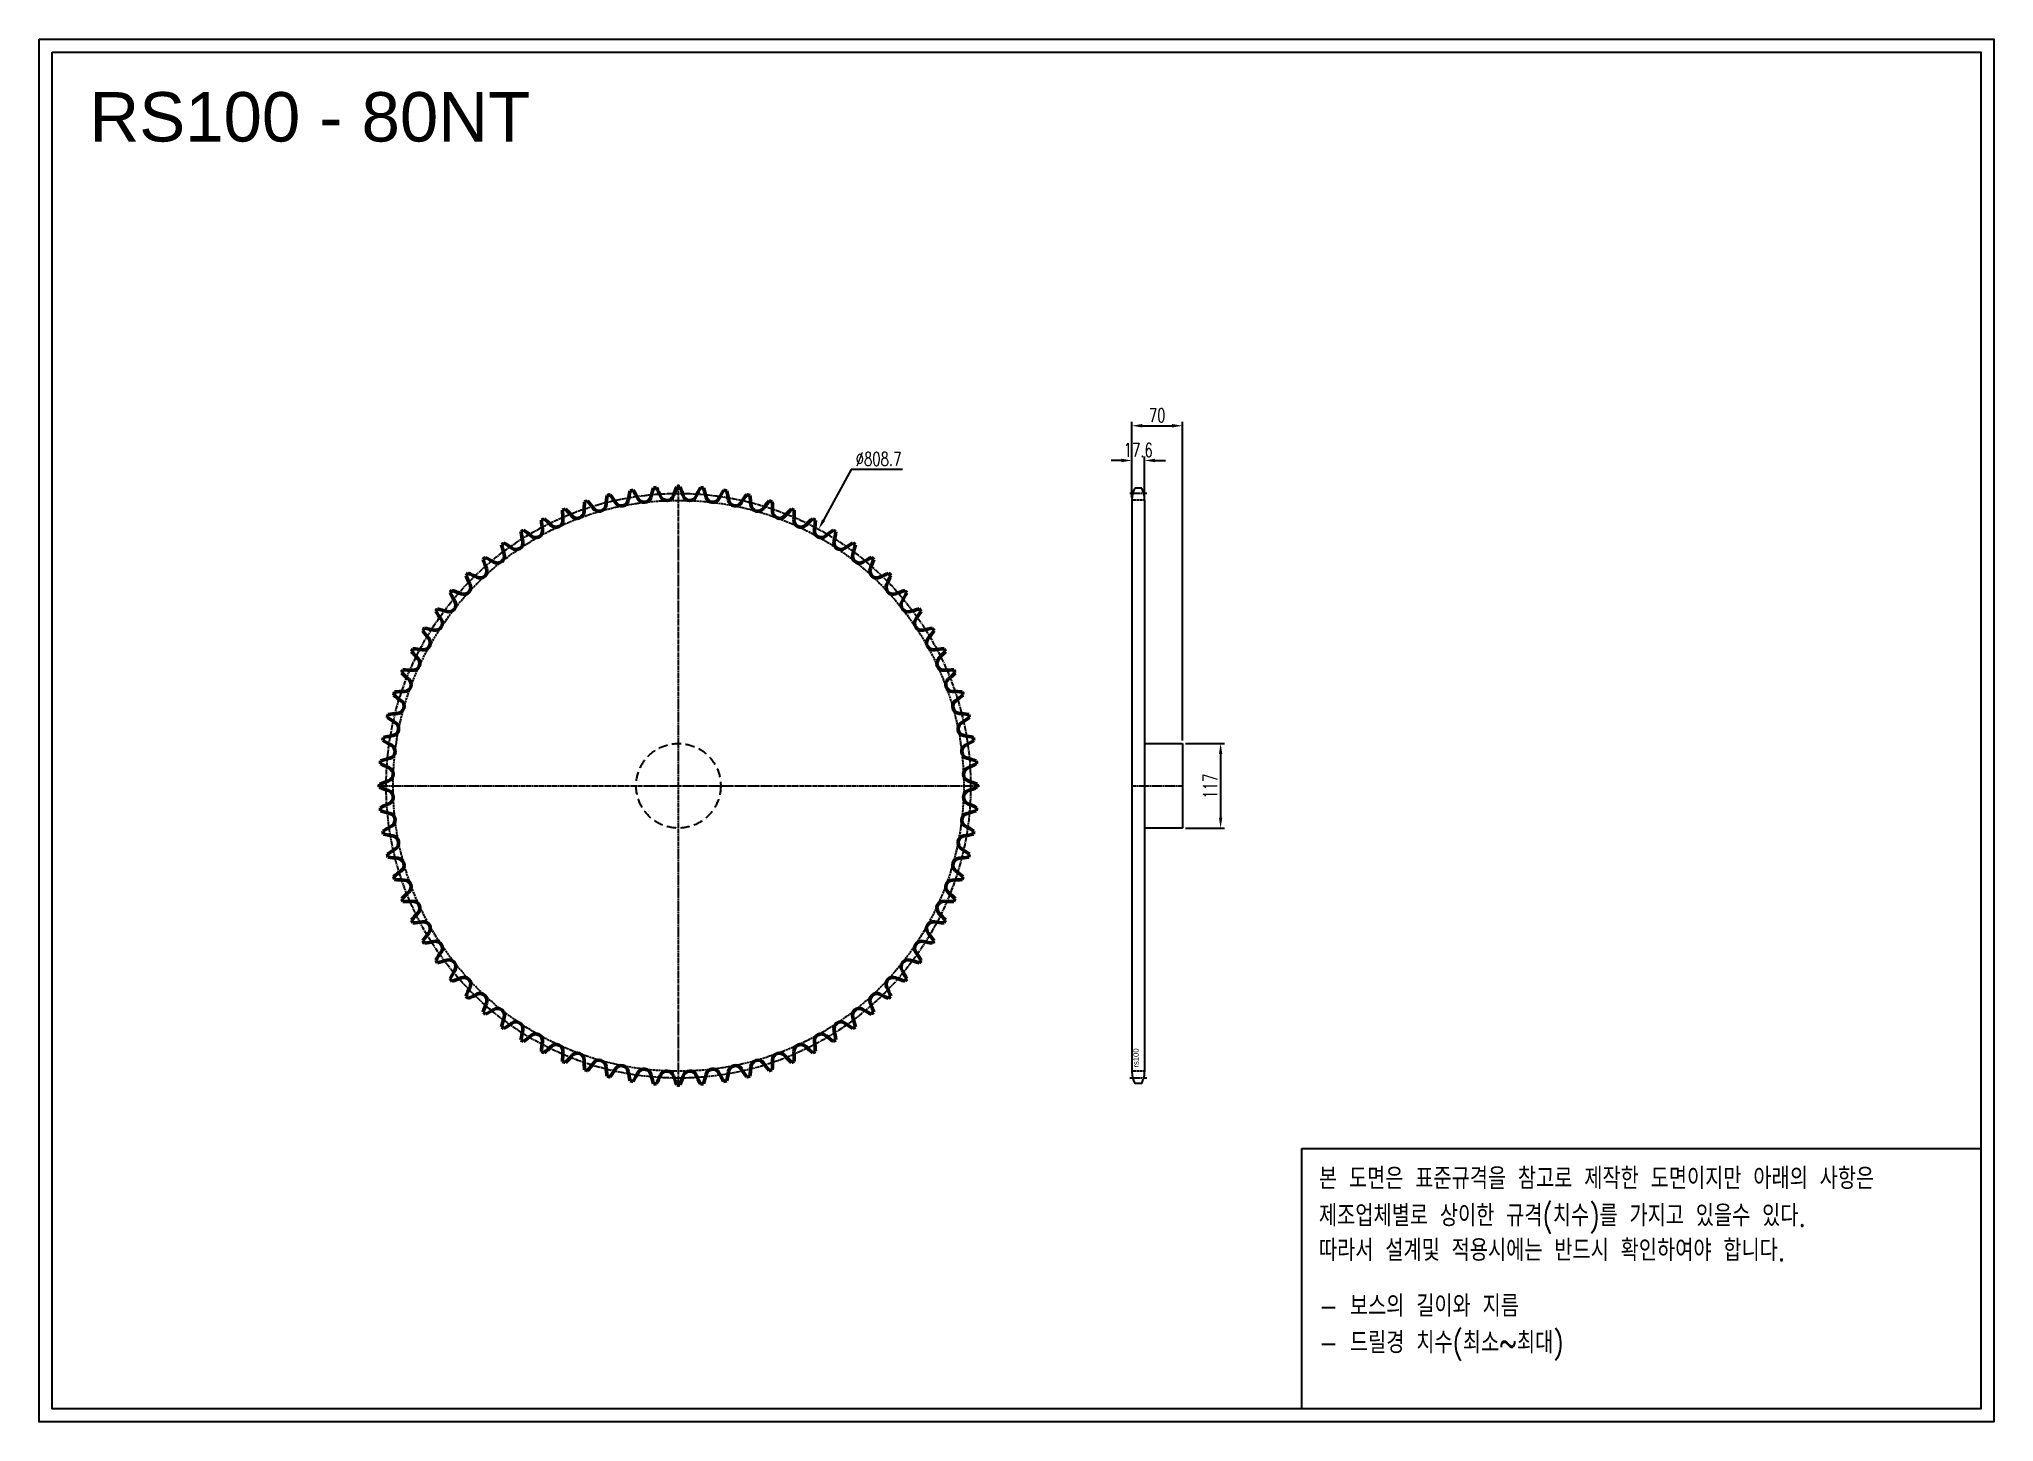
# Model space of a CAD drawing. Header units: millimetres. Extents: x -22502 to -19797, y 26557 to 28469.
import ezdxf

# ---------------------------------------------------------------- set-up
doc = ezdxf.new("R2010")
doc.units = ezdxf.units.MM
for name, pattern in [('AM_ISO02W050', [7.5, 6, -1.5]), ('AM_ISO02W050x2', [3.75, 3, -0.75]), ('AM_ISO08W050', [18, 12, -1.5, 3, -1.5]), ('AM_ISO08W050x2', [9, 6, -0.75, 1.5, -0.75]), ('HIDDEN', [9.525, 6.35, -3.175])]:
    doc.linetypes.add(name, pattern=pattern)
for name, color, linetype, lineweight in [('AM_0N', 7, 'Continuous', 50), ('AM_3N', 6, 'AM_ISO02W050', 25), ('AM_7', 4, 'AM_ISO08W050', 25), ('AM_7N', 4, 'AM_ISO08W050', 25)]:
    doc.layers.add(name, color=color, linetype=linetype, lineweight=lineweight)
doc.layers.add('HL', color=2, linetype='HIDDEN')
doc.layers.add('S-DIM', color=7, linetype='Continuous')
doc.styles.add('HAN', font='ROMANS.shx', dxfattribs={"width": 0.7, "bigfont": 'whgtxt.shx'})
doc.styles.add('HSG', font='SIMPLEX.shx', dxfattribs={"width": 0.7, "bigfont": 'HSG.shx'})
doc.styles.get("Standard").update_dxf_attribs({"font": 'arial.ttf'})
doc.dimstyles.new('APP32', dxfattribs={"dimscale": 8, "dimtxt": 2.4, "dimasz": 1.8, "dimexe": 0.7, "dimexo": 0.5, "dimgap": 0.6, "dimtad": 1, "dimtoh": 1, "dimdec": 1, "dimrnd": 0.01, "dimzin": 9, "dimdsep": 46, "dimtxsty": 'HSG', "dimcen": 0, "dimclrd": 1, "dimclre": 1, "dimclrt": 256, "dimazin": 2, "dimtp": 1, "dimtm": 1, "dimtfac": 0.5, "dimtdec": 1, "dimtofl": 0, "dimtmove": 0, "dimatfit": 3, "dimfxl": 0, "dimtvp": 1, "dimtolj": 2, "dimlwd": -1, "dimlwe": -1, "dimarcsym": 0})

# ---------------------------------------------------------------- blocks, each defined once
blk = doc.blocks.new('*D1')
at = {"layer": 'Defpoints', "color": 0, "transparency": 16777216}
for p in [(-20920, 27494.9), (-20920, 27377.9), (-20867.2, 27377.9)]:
    blk.add_point(p, dxfattribs=at)
at = {"layer": 'S-DIM', "color": 1, "transparency": 16777216}
for p, q in [((-20916, 27494.9), (-20861.6, 27494.9)), ((-20867.2, 27480.5), (-20867.2, 27392.3)), ((-20916, 27377.9), (-20861.6, 27377.9))]:
    blk.add_line(p, q, dxfattribs=at)
for points in [[(-20869.6, 27480.5), (-20864.8, 27480.5), (-20867.2, 27494.9)], [(-20869.6, 27392.3), (-20864.8, 27392.3), (-20867.2, 27377.9)]]:
    blk.add_solid(points, dxfattribs=at)
at = {"layer": 'S-DIM', "transparency": 16777216, "insert": (-20881.6, 27436), "char_height": 19.2, "attachment_point": 5, "rotation": 90, "style": 'HSG'}
blk.add_mtext('\\A2;117', dxfattribs=at)
blk = doc.blocks.new('*D2')
at = {"layer": 'Defpoints', "color": 0, "transparency": 16777216}
for p in [(-20972.4, 27886.4), (-20990, 27831.3), (-20972.4, 27831.3)]:
    blk.add_point(p, dxfattribs=at)
at = {"layer": 'S-DIM', "color": 1, "transparency": 16777216}
for p, q in [((-20990, 27835.3), (-20990, 27892)), ((-20972.4, 27835.3), (-20972.4, 27892)), ((-21004.4, 27886.4), (-21018.8, 27886.4)), ((-20958, 27886.4), (-20943.6, 27886.4))]:
    blk.add_line(p, q, dxfattribs=at)
for points in [[(-21004.4, 27888.8), (-21004.4, 27884), (-20990, 27886.4)], [(-20958, 27888.8), (-20958, 27884), (-20972.4, 27886.4)]]:
    blk.add_solid(points, dxfattribs=at)
at = {"layer": 'S-DIM', "transparency": 16777216, "insert": (-20981.2, 27900.8), "char_height": 19.2, "attachment_point": 5, "style": 'HSG'}
blk.add_mtext('\\A2;17.6', dxfattribs=at)
blk = doc.blocks.new('*D3')
at = {"layer": 'Defpoints', "color": 0, "transparency": 16777216}
for p in [(-20920, 27934.4), (-20990, 27831.3), (-20920, 27494.9)]:
    blk.add_point(p, dxfattribs=at)
at = {"layer": 'S-DIM', "color": 1, "transparency": 16777216}
for p, q in [((-20990, 27835.3), (-20990, 27940)), ((-20975.6, 27934.4), (-20934.4, 27934.4)), ((-20920, 27498.9), (-20920, 27940))]:
    blk.add_line(p, q, dxfattribs=at)
for points in [[(-20975.6, 27936.8), (-20975.6, 27932), (-20990, 27934.4)], [(-20934.4, 27936.8), (-20934.4, 27932), (-20920, 27934.4)]]:
    blk.add_solid(points, dxfattribs=at)
at = {"layer": 'S-DIM', "transparency": 16777216, "insert": (-20955, 27948.8), "char_height": 19.2, "attachment_point": 5, "style": 'HSG'}
blk.add_mtext('\\A2;70', dxfattribs=at)
blk = doc.blocks.new('*D4')
at = {"layer": 'Defpoints', "color": 0, "transparency": 16777216}
for p in [(-21423.5, 27791.3), (-21811.4, 27081.6)]:
    blk.add_point(p, dxfattribs=at)
at = {"layer": 'S-DIM', "color": 1, "transparency": 16777216}
for p, q in [((-21378.3, 27874.1), (-21416.6, 27803.9)), ((-21307.6, 27874.1), (-21378.3, 27874.1))]:
    blk.add_line(p, q, dxfattribs=at)
blk.add_solid([(-21418.7, 27805), (-21414.5, 27802.7), (-21423.5, 27791.3)], dxfattribs=at)
at = {"layer": 'S-DIM', "transparency": 16777216, "insert": (-21340.5, 27888.5), "char_height": 19.2, "attachment_point": 5, "style": 'HSG'}
blk.add_mtext('\\A2;∅808.7', dxfattribs=at)
blk = doc.blocks.new('notice1')
at = {"color": 4}
blk.add_lwpolyline([(-22142.12, 1735.9), (-22053.8, 1735.9), (-22053.8, 1702.07), (-22142.12, 1702.07)], close=True, dxfattribs=at)
at = {"color": 4, "style": 'HAN', "width": 0.8}
for s, p in [('본 도면은 표준규격을 참고로 제작한 도면이지만 아래의 사항은', (-22139.9, 1730.62)), ('제조업체별로 상이한 규격(치수)를 가지고 있을수 있다.', (-22139.9, 1725.78)), ('따라서 설계및 적용시에는 반드시 확인하여야 합니다.', (-22139.9, 1721.28)), ('- 보스의 길이와 지름', (-22139.9, 1714.03)), ('- 드릴경 치수(최소~최대)', (-22139.9, 1709.27))]:
    blk.add_text(s, height=2.7949, dxfattribs=at).set_placement(p)

msp = doc.modelspace()

# ---------------------------------------------------------------- linework, layer by layer
for p, q in [((-20976.34, 27848.03), (-20985.99, 27848.03)), ((-20989.96, 27832.13), (-20989.96, 27040.73)), ((-20972.36, 27832.13), (-20972.36, 27040.73)), ((-20972.36, 27494.93), (-20919.96, 27494.93)), ((-20919.96, 27494.93), (-20919.96, 27377.93)), ((-20919.96, 27377.93), (-20972.36, 27377.93)), ((-20976.34, 27024.83), (-20985.99, 27024.83))]:
    msp.add_line(p, q)
for points in [[(-22502.14, 28469.2), (-19797.14, 28469.2), (-19797.14, 26556.58), (-22502.14, 26556.58)], [(-22483.92, 28450.99), (-19815.36, 28450.99), (-19815.36, 26574.8), (-22483.92, 26574.8)]]:
    msp.add_lwpolyline(points, close=True)
for centre, start, end in [((-20956.16, 27832.13), 151.93881, 180), ((-21006.16, 27832.13), 0, 28.06119), ((-20956.16, 27040.73), 180, 208.06119), ((-21006.16, 27040.73), 331.93881, 0)]:
    msp.add_arc(centre, 33.8, start, end)
at = {"layer": 'AM_0N'}
for centre, radius, start, end in [((-21530.87, 27809.16), 187.45, 171.12911, 175.1875), ((-21617.46, 27436.43), 413.57, 103.20476, 103.79524), ((-21863.83, 27729.23), 187.45, 31.8125, 35.87089), ((-21501.89, 27801.22), 187.45, 166.62911, 170.6875), ((-21617.46, 27436.43), 413.57, 98.70476, 99.29524), ((-21840.1, 27747.65), 187.45, 27.3125, 31.37089), ((-21665, 27838.08), 9.62, 207.3125, 346.1875), ((-21473.62, 27791.03), 187.45, 162.12911, 166.1875), ((-21617.46, 27436.43), 413.57, 94.20476, 94.79524), ((-21815, 27764.16), 187.45, 22.8125, 26.87089), ((-21633.34, 27840.57), 9.62, 202.8125, 341.6875), ((-21446.25, 27778.65), 187.45, 157.62911, 161.6875), ((-21617.46, 27436.43), 413.57, 89.70476, 90.29524), ((-21788.67, 27778.65), 187.45, 18.3125, 22.37089), ((-21601.58, 27840.57), 9.62, 198.3125, 337.1875), ((-21419.92, 27764.16), 187.45, 153.12911, 157.1875), ((-21617.46, 27436.43), 413.57, 85.20476, 85.79524), ((-21761.29, 27791.03), 187.45, 13.8125, 17.87089), ((-21569.92, 27838.08), 9.62, 193.8125, 332.6875), ((-21394.82, 27747.65), 187.45, 148.62911, 152.6875), ((-21617.46, 27436.43), 413.57, 80.70476, 81.29524), ((-21733.03, 27801.22), 187.45, 9.3125, 13.37089), ((-21371.09, 27729.23), 187.45, 144.12911, 148.1875), ((-21617.46, 27436.43), 413.57, 76.20476, 76.79524), ((-21704.05, 27809.16), 187.45, 4.8125, 8.87089), ((-21617.46, 27436.43), 413.57, 112.20476, 112.79524), ((-21590.24, 27818.12), 187.45, 180.12911, 184.1875), ((-21906.6, 27687.08), 187.45, 40.8125, 44.87089), ((-21757.45, 27815.88), 9.62, 220.8125, 359.6875), ((-21560.38, 27814.81), 187.45, 175.62911, 179.6875), ((-21617.46, 27436.43), 413.57, 107.70476, 108.29524), ((-21886.04, 27708.99), 187.45, 36.3125, 40.37089), ((-21727.24, 27825.7), 9.62, 216.3125, 355.1875), ((-21696.36, 27833.11), 9.62, 211.8125, 350.6875), ((-21538.55, 27833.11), 9.62, 189.3125, 328.1875), ((-21507.67, 27825.7), 9.62, 184.8125, 323.6875), ((-21348.87, 27708.99), 187.45, 139.62911, 143.6875), ((-21617.46, 27436.43), 413.57, 71.70476, 72.29524), ((-21674.54, 27814.81), 187.45, 0.3125, 4.37089), ((-21477.47, 27815.88), 9.62, 180.3125, 319.1875), ((-21328.32, 27687.08), 187.45, 135.12911, 139.1875), ((-21617.46, 27436.43), 413.57, 67.20476, 67.79524), ((-21644.68, 27818.12), 187.45, 355.8125, 359.87089), ((-21617.46, 27436.43), 413.57, 121.20476, 121.79524), ((-21650.29, 27817.68), 187.45, 189.12911, 193.1875), ((-21942.25, 27638.76), 187.45, 49.8125, 53.87089), ((-21815.08, 27789.31), 9.62, 229.8125, 8.6875), ((-21617.46, 27436.43), 413.57, 116.70476, 117.29524), ((-21620.27, 27819.08), 187.45, 184.62911, 188.6875), ((-21925.38, 27663.62), 187.45, 45.3125, 49.37089), ((-21786.79, 27803.73), 9.62, 225.3125, 4.1875), ((-21448.13, 27803.73), 9.62, 175.8125, 314.6875), ((-21309.54, 27663.62), 187.45, 130.62911, 134.6875), ((-21617.46, 27436.43), 413.57, 62.70476, 63.29524), ((-21419.84, 27789.31), 9.62, 171.3125, 310.1875), ((-21614.65, 27819.08), 187.45, 351.3125, 355.37089), ((-21292.67, 27638.76), 187.45, 126.12911, 130.1875), ((-21617.46, 27436.43), 413.57, 58.20476, 58.79524), ((-21584.63, 27817.68), 187.45, 346.8125, 350.87089), ((-21867.85, 27754.05), 9.62, 238.8125, 17.6875), ((-21617.46, 27436.43), 413.57, 125.70476, 126.29524), ((-21680.1, 27813.93), 187.45, 193.62911, 197.6875), ((-21957.13, 27612.66), 187.45, 54.3125, 58.37089), ((-21842.16, 27772.72), 9.62, 234.3125, 13.1875), ((-21392.76, 27772.72), 9.62, 166.8125, 305.6875), ((-21277.79, 27612.66), 187.45, 121.62911, 125.6875), ((-21367.07, 27754.05), 9.62, 162.3125, 301.1875), ((-21554.82, 27813.93), 187.45, 342.3125, 346.37089), ((-21617.46, 27436.43), 413.57, 53.70476, 54.29524), ((-21617.46, 27436.43), 413.57, 134.70476, 135.29524), ((-21738.38, 27799.48), 187.45, 202.62911, 206.6875), ((-21980.51, 27557.35), 187.45, 63.3125, 67.37089), ((-21892, 27733.43), 9.62, 243.3125, 22.1875), ((-21617.46, 27436.43), 413.57, 130.20476, 130.79524), ((-21709.52, 27807.85), 187.45, 198.12911, 202.1875), ((-21969.91, 27585.46), 187.45, 58.8125, 62.87089), ((-21265.01, 27585.46), 187.45, 117.12911, 121.1875), ((-21342.92, 27733.43), 9.62, 157.8125, 296.6875), ((-21525.4, 27807.85), 187.45, 337.8125, 341.87089), ((-21617.46, 27436.43), 413.57, 49.20476, 49.79524), ((-21254.41, 27557.35), 187.45, 112.62911, 116.6875), ((-21496.54, 27799.48), 187.45, 333.3125, 337.37089), ((-21617.46, 27436.43), 413.57, 44.70476, 45.29524), ((-21617.46, 27436.43), 413.57, 139.20476, 139.79524), ((-21766.49, 27788.88), 187.45, 207.12911, 211.1875), ((-21988.88, 27528.49), 187.45, 67.8125, 71.87089), ((-21914.46, 27710.97), 9.62, 247.8125, 26.6875), ((-21320.46, 27710.97), 9.62, 153.3125, 292.1875), ((-21246.04, 27528.49), 187.45, 108.12911, 112.1875), ((-21468.43, 27788.88), 187.45, 328.8125, 332.87089), ((-21617.46, 27436.43), 413.57, 40.20476, 40.79524), ((-21617.46, 27436.43), 413.57, 143.70476, 144.29524), ((-21793.69, 27776.1), 187.45, 211.62911, 215.6875), ((-21994.96, 27499.07), 187.45, 72.3125, 76.37089), ((-21935.08, 27686.82), 9.62, 252.3125, 31.1875), ((-21299.84, 27686.82), 9.62, 148.8125, 287.6875), ((-21239.96, 27499.07), 187.45, 103.62911, 107.6875), ((-21441.23, 27776.1), 187.45, 324.3125, 328.37089), ((-21617.46, 27436.43), 413.57, 35.70476, 36.29524), ((-21617.46, 27436.43), 413.57, 148.20476, 148.79524), ((-21819.79, 27761.22), 187.45, 216.12911, 220.1875), ((-21998.71, 27469.26), 187.45, 76.8125, 80.87089), ((-21953.75, 27661.13), 9.62, 256.8125, 35.6875), ((-21281.17, 27661.13), 9.62, 144.3125, 283.1875), ((-21236.21, 27469.26), 187.45, 99.12911, 103.1875), ((-21415.13, 27761.22), 187.45, 319.8125, 323.87089), ((-21617.46, 27436.43), 413.57, 31.20476, 31.79524), ((-21617.46, 27436.43), 413.57, 152.70476, 153.29524), ((-21844.65, 27744.35), 187.45, 220.62911, 224.6875), ((-22000.11, 27439.24), 187.45, 81.3125, 85.37089), ((-21970.34, 27634.05), 9.62, 261.3125, 40.1875), ((-21264.58, 27634.05), 9.62, 139.8125, 278.6875), ((-21234.81, 27439.24), 187.45, 94.62911, 98.6875), ((-21390.27, 27744.35), 187.45, 315.3125, 319.37089), ((-21617.46, 27436.43), 413.57, 26.70476, 27.29524), ((-21617.46, 27436.43), 413.57, 157.20476, 157.79524), ((-21868.11, 27725.57), 187.45, 225.12911, 229.1875), ((-21999.15, 27409.21), 187.45, 85.8125, 89.87089), ((-21984.76, 27605.76), 9.62, 265.8125, 44.6875), ((-21250.16, 27605.76), 9.62, 135.3125, 274.1875), ((-21235.77, 27409.21), 187.45, 90.12911, 94.1875), ((-21366.81, 27725.57), 187.45, 310.8125, 314.87089), ((-21617.46, 27436.43), 413.57, 22.20476, 22.79524), ((-21617.46, 27436.43), 413.57, 161.70476, 162.29524), ((-21995.84, 27379.35), 187.45, 90.3125, 94.37089), ((-21996.91, 27576.42), 9.62, 270.3125, 49.1875), ((-21238.01, 27576.42), 9.62, 130.8125, 269.6875), ((-21239.08, 27379.35), 187.45, 85.62911, 89.6875), ((-21617.46, 27436.43), 413.57, 17.70476, 18.29524), ((-21890.02, 27705.02), 187.45, 229.62911, 233.6875), ((-22006.73, 27546.22), 9.62, 274.8125, 53.6875), ((-21228.19, 27546.22), 9.62, 126.3125, 265.1875), ((-21344.9, 27705.02), 187.45, 306.3125, 310.37089), ((-21617.46, 27436.43), 413.57, 166.20476, 166.79524), ((-21910.26, 27682.8), 187.45, 234.12911, 238.1875), ((-21990.19, 27349.84), 187.45, 94.8125, 98.87089), ((-22014.14, 27515.34), 9.62, 279.3125, 58.1875), ((-21220.78, 27515.34), 9.62, 121.8125, 260.6875), ((-21244.73, 27349.84), 187.45, 81.12911, 85.1875), ((-21324.66, 27682.8), 187.45, 301.8125, 305.87089), ((-21617.46, 27436.43), 413.57, 13.20476, 13.79524), ((-21617.46, 27436.43), 413.57, 170.70476, 171.29524), ((-21928.68, 27659.07), 187.45, 238.62911, 242.6875), ((-21982.25, 27320.86), 187.45, 99.3125, 103.37089), ((-22019.11, 27483.97), 9.62, 283.8125, 62.6875), ((-21215.81, 27483.97), 9.62, 117.3125, 256.1875), ((-21252.67, 27320.86), 187.45, 76.62911, 80.6875), ((-21306.24, 27659.07), 187.45, 297.3125, 301.37089), ((-21617.46, 27436.43), 413.57, 8.70476, 9.29524), ((-21617.46, 27436.43), 413.57, 175.20476, 175.79524), ((-21945.19, 27633.97), 187.45, 243.12911, 247.1875), ((-21972.06, 27292.6), 187.45, 103.8125, 107.87089), ((-22021.6, 27452.31), 9.62, 288.3125, 67.1875), ((-21213.32, 27452.31), 9.62, 112.8125, 251.6875), ((-21262.86, 27292.6), 187.45, 72.12911, 76.1875), ((-21289.73, 27633.97), 187.45, 292.8125, 296.87089), ((-21617.46, 27436.43), 413.57, 4.20476, 4.79524), ((-21617.46, 27436.43), 413.57, 179.70476, 180.29524), ((-21959.68, 27265.22), 187.45, 108.3125, 112.37089), ((-21959.68, 27607.64), 187.45, 247.62911, 251.6875), ((-22021.6, 27420.55), 9.62, 292.8125, 71.6875), ((-21213.32, 27420.55), 9.62, 108.3125, 247.1875), ((-21275.24, 27265.22), 187.45, 67.62911, 71.6875), ((-21275.24, 27607.64), 187.45, 288.3125, 292.37089), ((-21617.46, 27436.43), 413.57, 359.70476, 0.29524), ((-21945.19, 27238.89), 187.45, 112.8125, 116.87089), ((-21617.46, 27436.43), 413.57, 184.20476, 184.79524), ((-21972.06, 27580.27), 187.45, 252.12911, 256.1875), ((-21262.86, 27580.27), 187.45, 283.8125, 287.87089), ((-21289.73, 27238.89), 187.45, 63.12911, 67.1875), ((-21617.46, 27436.43), 413.57, 355.20476, 355.79524), ((-21928.68, 27213.79), 187.45, 117.3125, 121.37089), ((-22019.11, 27388.89), 9.62, 297.3125, 76.1875), ((-21215.81, 27388.89), 9.62, 103.8125, 242.6875), ((-21306.24, 27213.79), 187.45, 58.62911, 62.6875), ((-21617.46, 27436.43), 413.57, 188.70476, 189.29524), ((-21982.25, 27552), 187.45, 256.62911, 260.6875), ((-21910.26, 27190.06), 187.45, 121.8125, 125.87089), ((-22014.14, 27357.53), 9.62, 301.8125, 80.6875), ((-21220.78, 27357.53), 9.62, 99.3125, 238.1875), ((-21324.66, 27190.06), 187.45, 54.12911, 58.1875), ((-21252.67, 27552), 187.45, 279.3125, 283.37089), ((-21617.46, 27436.43), 413.57, 350.70476, 351.29524), ((-21617.46, 27436.43), 413.57, 193.20476, 193.79524), ((-21990.19, 27523.02), 187.45, 261.12911, 265.1875), ((-22006.73, 27326.65), 9.62, 306.3125, 85.1875), ((-21228.19, 27326.65), 9.62, 94.8125, 233.6875), ((-21244.73, 27523.02), 187.45, 274.8125, 278.87089), ((-21617.46, 27436.43), 413.57, 346.20476, 346.79524), ((-21890.02, 27167.84), 187.45, 126.3125, 130.37089), ((-21617.46, 27436.43), 413.57, 197.70476, 198.29524), ((-21995.84, 27493.51), 187.45, 265.62911, 269.6875), ((-21996.91, 27296.44), 9.62, 310.8125, 89.6875), ((-21238.01, 27296.44), 9.62, 90.3125, 229.1875), ((-21239.08, 27493.51), 187.45, 270.3125, 274.37089), ((-21344.9, 27167.84), 187.45, 49.62911, 53.6875), ((-21617.46, 27436.43), 413.57, 341.70476, 342.29524), ((-21868.11, 27147.29), 187.45, 130.8125, 134.87089), ((-21617.46, 27436.43), 413.57, 202.20476, 202.79524), ((-21999.15, 27463.65), 187.45, 270.12911, 274.1875), ((-21984.76, 27267.1), 9.62, 315.3125, 94.1875), ((-21250.16, 27267.1), 9.62, 85.8125, 224.6875), ((-21235.77, 27463.65), 187.45, 265.8125, 269.87089), ((-21366.81, 27147.29), 187.45, 45.12911, 49.1875), ((-21617.46, 27436.43), 413.57, 337.20476, 337.79524), ((-21844.65, 27128.51), 187.45, 135.3125, 139.37089), ((-21617.46, 27436.43), 413.57, 206.70476, 207.29524), ((-22000.11, 27433.62), 187.45, 274.62911, 278.6875), ((-21970.34, 27238.81), 9.62, 319.8125, 98.6875), ((-21264.58, 27238.81), 9.62, 81.3125, 220.1875), ((-21234.81, 27433.62), 187.45, 261.3125, 265.37089), ((-21390.27, 27128.51), 187.45, 40.62911, 44.6875), ((-21617.46, 27436.43), 413.57, 332.70476, 333.29524), ((-21819.79, 27111.64), 187.45, 139.8125, 143.87089), ((-21617.46, 27436.43), 413.57, 211.20476, 211.79524), ((-21998.71, 27403.6), 187.45, 279.12911, 283.1875), ((-21953.75, 27211.73), 9.62, 324.3125, 103.1875), ((-21281.17, 27211.73), 9.62, 76.8125, 215.6875), ((-21236.21, 27403.6), 187.45, 256.8125, 260.87089), ((-21415.13, 27111.64), 187.45, 36.12911, 40.1875), ((-21617.46, 27436.43), 413.57, 328.20476, 328.79524), ((-21793.69, 27096.76), 187.45, 144.3125, 148.37089), ((-21617.46, 27436.43), 413.57, 215.70476, 216.29524), ((-21994.96, 27373.79), 187.45, 283.62911, 287.6875), ((-21935.08, 27186.04), 9.62, 328.8125, 107.6875), ((-21299.84, 27186.04), 9.62, 72.3125, 211.1875), ((-21239.96, 27373.79), 187.45, 252.3125, 256.37089), ((-21441.23, 27096.76), 187.45, 31.62911, 35.6875), ((-21617.46, 27436.43), 413.57, 323.70476, 324.29524), ((-21766.49, 27083.98), 187.45, 148.8125, 152.87089), ((-21617.46, 27436.43), 413.57, 220.20476, 220.79524), ((-21988.88, 27344.37), 187.45, 288.12911, 292.1875), ((-21914.46, 27161.89), 9.62, 333.3125, 112.1875), ((-21320.46, 27161.89), 9.62, 67.8125, 206.6875), ((-21246.04, 27344.37), 187.45, 247.8125, 251.87089), ((-21468.43, 27083.98), 187.45, 27.12911, 31.1875), ((-21617.46, 27436.43), 413.57, 319.20476, 319.79524), ((-21738.38, 27073.38), 187.45, 153.3125, 157.37089), ((-21617.46, 27436.43), 413.57, 224.70476, 225.29524), ((-21980.51, 27315.51), 187.45, 292.62911, 296.6875), ((-21892, 27139.43), 9.62, 337.8125, 116.6875), ((-21709.52, 27065.01), 187.45, 157.8125, 161.87089), ((-21342.92, 27139.43), 9.62, 63.3125, 202.1875), ((-21525.4, 27065.01), 187.45, 18.12911, 22.1875), ((-21254.41, 27315.51), 187.45, 243.3125, 247.37089), ((-21496.54, 27073.38), 187.45, 22.62911, 26.6875), ((-21617.46, 27436.43), 413.57, 314.70476, 315.29524), ((-21617.46, 27436.43), 413.57, 229.20476, 229.79524), ((-21969.91, 27287.4), 187.45, 297.12911, 301.1875), ((-21867.85, 27118.81), 9.62, 342.3125, 121.1875), ((-21680.1, 27058.93), 187.45, 162.3125, 166.37089), ((-21957.13, 27260.2), 187.45, 301.62911, 305.6875), ((-21842.16, 27100.14), 9.62, 346.8125, 125.6875), ((-21392.76, 27100.14), 9.62, 54.3125, 193.1875), ((-21277.79, 27260.2), 187.45, 234.3125, 238.37089), ((-21367.07, 27118.81), 9.62, 58.8125, 197.6875), ((-21554.82, 27058.93), 187.45, 13.62911, 17.6875), ((-21265.01, 27287.4), 187.45, 238.8125, 242.87089), ((-21617.46, 27436.43), 413.57, 310.20476, 310.79524), ((-21617.46, 27436.43), 413.57, 233.70476, 234.29524), ((-21650.29, 27055.18), 187.45, 166.8125, 170.87089), ((-21617.46, 27436.43), 413.57, 238.20476, 238.79524), ((-21942.25, 27234.1), 187.45, 306.12911, 310.1875), ((-21815.08, 27083.55), 9.62, 351.3125, 130.1875), ((-21620.27, 27053.78), 187.45, 171.3125, 175.37089), ((-21786.79, 27069.13), 9.62, 355.8125, 134.6875), ((-21448.13, 27069.13), 9.62, 45.3125, 184.1875), ((-21419.84, 27083.55), 9.62, 49.8125, 188.6875), ((-21614.65, 27053.78), 187.45, 4.62911, 8.6875), ((-21292.67, 27234.1), 187.45, 229.8125, 233.87089), ((-21617.46, 27436.43), 413.57, 301.20476, 301.79524), ((-21584.63, 27055.18), 187.45, 9.12911, 13.1875), ((-21617.46, 27436.43), 413.57, 305.70476, 306.29524), ((-21617.46, 27436.43), 413.57, 242.70476, 243.29524), ((-21925.38, 27209.24), 187.45, 310.62911, 314.6875), ((-21590.24, 27054.74), 187.45, 175.8125, 179.87089), ((-21617.46, 27436.43), 413.57, 247.20476, 247.79524), ((-21906.6, 27185.78), 187.45, 315.12911, 319.1875), ((-21757.45, 27056.98), 9.62, 0.3125, 139.1875), ((-21560.38, 27058.05), 187.45, 180.3125, 184.37089), ((-21886.04, 27163.87), 187.45, 319.62911, 323.6875), ((-21727.24, 27047.16), 9.62, 4.8125, 143.6875), ((-21507.67, 27047.16), 9.62, 36.3125, 175.1875), ((-21348.87, 27163.87), 187.45, 216.3125, 220.37089), ((-21674.54, 27058.05), 187.45, 355.62911, 359.6875), ((-21477.47, 27056.98), 9.62, 40.8125, 179.6875), ((-21328.32, 27185.78), 187.45, 220.8125, 224.87089), ((-21617.46, 27436.43), 413.57, 292.20476, 292.79524), ((-21644.68, 27054.74), 187.45, 0.12911, 4.1875), ((-21309.54, 27209.24), 187.45, 225.3125, 229.37089), ((-21617.46, 27436.43), 413.57, 296.70476, 297.29524), ((-21617.46, 27436.43), 413.57, 251.70476, 252.29524), ((-21530.87, 27063.7), 187.45, 184.8125, 188.87089), ((-21617.46, 27436.43), 413.57, 256.20476, 256.79524), ((-21863.83, 27143.63), 187.45, 324.12911, 328.1875), ((-21696.36, 27039.75), 9.62, 9.3125, 148.1875), ((-21501.89, 27071.64), 187.45, 189.3125, 193.37089), ((-21617.46, 27436.43), 413.57, 260.70476, 261.29524), ((-21840.1, 27125.21), 187.45, 328.62911, 332.6875), ((-21665, 27034.78), 9.62, 13.8125, 152.6875), ((-21473.62, 27081.83), 187.45, 193.8125, 197.87089), ((-21617.46, 27436.43), 413.57, 265.20476, 265.79524), ((-21815, 27108.7), 187.45, 333.12911, 337.1875), ((-21633.34, 27032.29), 9.62, 18.3125, 157.1875), ((-21446.25, 27094.21), 187.45, 198.3125, 202.37089), ((-21788.67, 27094.21), 187.45, 337.62911, 341.6875), ((-21601.58, 27032.29), 9.62, 22.8125, 161.6875), ((-21419.92, 27108.7), 187.45, 202.8125, 206.87089), ((-21617.46, 27436.43), 413.57, 274.20476, 274.79524), ((-21761.29, 27081.83), 187.45, 342.12911, 346.1875), ((-21569.92, 27034.78), 9.62, 27.3125, 166.1875), ((-21394.82, 27125.21), 187.45, 207.3125, 211.37089), ((-21617.46, 27436.43), 413.57, 278.70476, 279.29524), ((-21733.03, 27071.64), 187.45, 346.62911, 350.6875), ((-21538.55, 27039.75), 9.62, 31.8125, 170.6875), ((-21371.09, 27143.63), 187.45, 211.8125, 215.87089), ((-21617.46, 27436.43), 413.57, 283.20476, 283.79524), ((-21704.05, 27063.7), 187.45, 351.12911, 355.1875), ((-21617.46, 27436.43), 413.57, 287.70476, 288.29524), ((-21617.46, 27436.43), 413.57, 269.70476, 270.29524)]:
    msp.add_arc(centre, radius, start, end, dxfattribs=at)
at = {"layer": 'AM_3N', "linetype": 'AM_ISO02W050x2'}
for p, q in [((-20972.36, 27831.26), (-20989.96, 27831.26)), ((-20972.36, 27041.6), (-20989.96, 27041.6))]:
    msp.add_line(p, q, dxfattribs=at)
msp.add_circle((-21617.46, 27436.43), 394.83, dxfattribs=at)
at = {"layer": 'AM_7', "linetype": 'AM_ISO08W050x2'}
for p, q in [((-20969.36, 27840.79), (-20992.96, 27840.79)), ((-20989.96, 27436.43), (-20919.96, 27436.43)), ((-20969.36, 27032.07), (-20992.96, 27032.07))]:
    msp.add_line(p, q, dxfattribs=at)
msp.add_circle((-21617.46, 27436.43), 404.36, dxfattribs=at)
at = {"layer": 'AM_7N', "linetype": 'AM_ISO08W050x2'}
for p, q in [((-21617.46, 27019.86), (-21617.46, 27853)), ((-22034.03, 27436.43), (-21200.89, 27436.43))]:
    msp.add_line(p, q, dxfattribs=at)
at = {"layer": 'HL', "ltscale": 2}
msp.add_circle((-21617.46, 27436.43), 58.5, dxfattribs=at)

# ---------------------------------------------------------------- block references
at = {"xscale": 10.63564472053923, "yscale": 10.63564472053923, "zscale": 10.63564472053923}
msp.add_blockref('notice1', (214740.99, 8472.21), dxfattribs=at)

# ---------------------------------------------------------------- texts
msp.add_text('RS100 - 80NT', height=68.308).set_placement((-22432.48, 28327.57))
at = {"insert": (-20988.14, 27046.73), "char_height": 7.56, "width": 32.5046, "attachment_point": 1, "rotation": 90}
msp.add_mtext('rs100', dxfattribs=at)

# ---------------------------------------------------------------- dimensions: what is measured, and where the dimension line sits
at = {"layer": 'S-DIM'}
dim = msp.add_linear_dim(base=(-20919.96, 27934.44), p1=(-20989.96, 27831.26), p2=(-20919.96, 27494.93), dimstyle='APP32', dxfattribs=at)
dim.commit()
dim.dimension.update_dxf_attribs({"geometry": '*D3', "text_midpoint": (-20954.96, 27948.84)})
dim = msp.add_diameter_dim_2p(p1=(-21811.38, 27081.61), p2=(-21423.54, 27791.25), dimstyle='APP32', dxfattribs=at)
dim.commit()
dim.dimension.update_dxf_attribs({"geometry": '*D4', "text_midpoint": (-21340.51, 27874.09), "dimtype": 131})
dim = msp.add_linear_dim(base=(-20972.36, 27886.44), p1=(-20989.96, 27831.26), p2=(-20972.36, 27831.26), dimstyle='APP32', dxfattribs=at)
dim.commit()
dim.dimension.update_dxf_attribs({"geometry": '*D2', "text_midpoint": (-20981.16, 27886.44), "dimtype": 128})
dim = msp.add_linear_dim(base=(-20867.23, 27377.93), p1=(-20919.96, 27494.93), p2=(-20919.96, 27377.93), angle=90, dimstyle='APP32', dxfattribs=at)
dim.commit()
dim.dimension.update_dxf_attribs({"geometry": '*D1', "text_midpoint": (-20867.23, 27436.02), "dimtype": 128})

doc.saveas('drawing.dxf')
